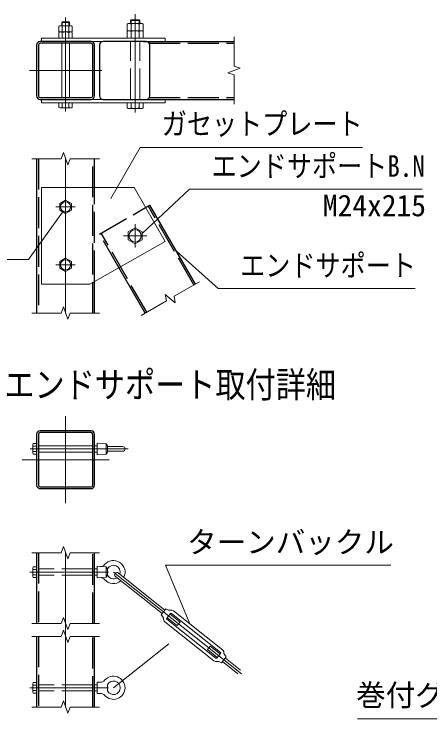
# Model space of a CAD drawing. Units: millimetres, scale not verified. Extents: x -14700 to 14700, y -10395 to 10395.
# Drawn here: x 6671 to 9902, y -4528 to 953 of the extents above; entities that cross this region are included whole.
import ezdxf
from ezdxf.enums import TextEntityAlignment as Align

# ---------------------------------------------------------------- set-up
doc = ezdxf.new("R2010")
doc.units = ezdxf.units.MM
doc.header["$LTSCALE"] = 40
doc.linetypes.add('DASHED', pattern=[7.5, 6, -1.5])
doc.linetypes.add('USER1', pattern=[50.8, 31.75, -6.35, 6.35, -6.35])
for name, color, linetype, lineweight in [('0-0_D-TTL-TXT', 7, 'Continuous', 13), ('0-1_D-STR1', 1, 'Continuous', 25), ('0-2_D-BMK', 2, 'USER1', 13), ('0-3_D-STR3', 3, 'Continuous', 13), ('0-7_D-STR-DIM', 7, 'Continuous', 13), ('0-A_D-STR-TXT', 7, 'Continuous', 13)]:
    doc.layers.add(name, color=color, linetype=linetype, lineweight=lineweight)
doc.styles.add('ＭＳ ゴシック', font='')
doc.styles.get('ＭＳ ゴシック').set_extended_font_data('MS Gothic')

msp = doc.modelspace()

# ---------------------------------------------------------------- linework, layer by layer
at = {"layer": '0-1_D-STR1'}
for p, q in [((7269.42, 739.31), (6873.42, 739.31)), ((7269.42, 725.81), (6873.42, 725.81)), ((7698.42, 739.31), (7362.71, 739.31)), ((7674.99, 739.31), (8380.27, 739.31)), ((6846.42, 712.31), (6846.42, 316.31)), ((6859.92, 712.31), (6859.92, 316.31)), ((7282.92, 316.31), (7282.92, 712.31)), ((7296.42, 316.31), (7296.42, 712.31)), ((7335.71, 712.31), (7335.71, 316.31)), ((7725.42, 316.31), (7725.42, 712.31)), ((6873.42, 302.81), (7269.42, 302.81)), ((6873.42, 289.31), (7269.42, 289.31)), ((7362.71, 289.31), (7698.42, 289.31)), ((7674.99, 289.31), (8380.27, 289.31)), ((6846.42, -171.72), (6846.42, -1371.72)), ((7296.42, -396.72), (7296.42, -171.72)), ((7692.48, -551.71), (7725.42, -532.7)), ((8079.93, -1146.72), (7725.42, -532.7)), ((7690.22, -1371.72), (7486.27, -1018.47)), ((7296.42, -1371.72), (7296.42, -1125.57)), ((7269.42, -2287.46), (6873.42, -2287.46)), ((7269.42, -2300.96), (6873.42, -2300.96)), ((6846.42, -2314.46), (6846.42, -2710.46)), ((6859.92, -2314.46), (6859.92, -2710.46)), ((7282.92, -2710.46), (7282.92, -2314.46)), ((7296.42, -2710.46), (7296.42, -2314.46)), ((6873.42, -2723.96), (7269.42, -2723.96)), ((6873.42, -2737.46), (7269.42, -2737.46)), ((6846.42, -3235.99), (6846.42, -3785.99)), ((7296.42, -3785.99), (7296.42, -3235.99)), ((6846.42, -3885.99), (6846.42, -4435.99)), ((7296.42, -4435.99), (7296.42, -3885.99))]:
    msp.add_line(p, q, dxfattribs=at)
at = {"layer": '0-1_D-STR1', "linetype": 'DASHED'}
for p, q in [((7721.81, 725.81), (8380.27, 725.81)), ((7721.81, 302.81), (8380.27, 302.81)), ((6859.92, -171.72), (6859.92, -1371.72)), ((7282.92, -1371.72), (7282.92, -171.72)), ((7296.42, -1125.57), (7296.42, -396.72)), ((8068.24, -1153.47), (7713.73, -539.45)), ((7335.71, -757.7), (7692.48, -551.71)), ((7486.27, -1018.47), (7335.71, -757.7)), ((7701.91, -1364.97), (7347.4, -750.95)), ((6859.92, -3235.99), (6859.92, -3785.99)), ((7282.92, -3785.99), (7282.92, -3235.99)), ((6859.92, -3885.99), (6859.92, -4435.99)), ((7282.92, -4435.99), (7282.92, -3885.99))]:
    msp.add_line(p, q, dxfattribs=at)
at = {"layer": '0-1_D-STR1'}
for centre, radius, start, end in [((6873.42, 712.31), 27, 90, 180), ((6873.42, 712.31), 13.5, 90, 180), ((7269.42, 712.31), 27, 0, 90), ((7269.42, 712.31), 13.5, 0, 90), ((7362.71, 712.31), 27, 90, 180), ((7698.42, 712.31), 27, 0, 90), ((6873.42, 316.31), 27, 180, 270), ((6873.42, 316.31), 13.5, 180, 270), ((7269.42, 316.31), 13.5, 270, 0), ((7269.42, 316.31), 27, 270, 0), ((7362.71, 316.31), 27, 180, 270), ((7698.42, 316.31), 27, 270, 0), ((6873.42, -2314.46), 27, 90, 180), ((6873.42, -2314.46), 13.5, 90, 180), ((7269.42, -2314.46), 27, 0, 90), ((7269.42, -2314.46), 13.5, 0, 90), ((6873.42, -2710.46), 27, 180, 270), ((6873.42, -2710.46), 13.5, 180, 270), ((7269.42, -2710.46), 13.5, 270, 0), ((7269.42, -2710.46), 27, 270, 0)]:
    msp.add_arc(centre, radius, start, end, dxfattribs=at)
at = {"layer": '0-2_D-BMK'}
for p, q in [((7611.42, 187.8), (7611.42, 952.64)), ((7071.42, 194.14), (7071.42, 925.64)), ((6790.17, 514.31), (7352.67, 514.31)), ((7071.42, -1371.72), (7071.42, -171.72)), ((7146.42, -546.72), (6996.42, -546.72)), ((7611.42, -681.72), (7611.42, -861.72)), ((7521.42, -771.72), (7701.42, -771.72)), ((7146.42, -996.72), (6996.42, -996.72)), ((7071.42, -2849.96), (7071.42, -2174.96)), ((6796.8, -2428.46), (7557.78, -2428.46)), ((7408.92, -2512.46), (6733.92, -2512.46)), ((7071.42, -4435.99), (7071.42, -3235.99)), ((6792.08, -3385.99), (7405.61, -3385.99)), ((7443.42, -3385.99), (8575.32, -4286.63)), ((7443.42, -4285.99), (7873.8, -3943.55)), ((6792.08, -4285.99), (7405.61, -4285.99))]:
    msp.add_line(p, q, dxfattribs=at)
at = {"layer": '0-3_D-STR3'}
for p, q in [((7041.42, 888.25), (7045.48, 892.31)), ((7041.42, 862.31), (7041.42, 888.25)), ((7041.42, 888.25), (7101.42, 888.25)), ((7045.48, 892.31), (7097.36, 892.31)), ((7045.48, 862.31), (7045.48, 892.31)), ((7097.36, 862.31), (7097.36, 892.31)), ((7101.42, 888.25), (7097.36, 892.31)), ((7101.42, 862.31), (7101.42, 888.25)), ((7564.34, 880.31), (7660.87, 880.31)), ((7575.42, 902.44), (7580.29, 907.31)), ((7575.42, 880.31), (7575.42, 902.44)), ((7575.42, 902.44), (7647.42, 902.44)), ((7580.29, 907.31), (7642.55, 907.31)), ((7580.29, 880.31), (7580.29, 907.31)), ((7642.55, 880.31), (7642.55, 907.31)), ((7642.55, 907.31), (7647.42, 902.44)), ((7647.42, 880.31), (7647.42, 902.44)), ((7019.52, 814.31), (7019.52, 858.11)), ((7031.72, 862.31), (7110.36, 862.31)), ((7045.47, 814.31), (7045.47, 858.11)), ((7097.37, 814.31), (7097.37, 858.11)), ((7123.32, 858.11), (7123.32, 814.31)), ((7549.02, 823.31), (7549.02, 874.31)), ((7549.02, 823.31), (7673.82, 823.31)), ((7564.34, 823.31), (7660.87, 823.31)), ((7580.22, 823.31), (7580.22, 874.31)), ((7642.62, 823.31), (7642.62, 874.31)), ((7673.82, 874.31), (7673.82, 823.31)), ((7019.52, 814.31), (7123.32, 814.31)), ((7019.52, 766.31), (7019.52, 810.11)), ((7031.72, 814.31), (7110.36, 814.31)), ((7045.47, 766.31), (7045.47, 810.11)), ((7097.37, 766.31), (7097.37, 810.11)), ((7123.32, 810.11), (7123.32, 766.31)), ((7549.02, 766.31), (7549.02, 817.31)), ((7580.22, 766.31), (7580.22, 817.31)), ((7642.62, 766.31), (7642.62, 817.31)), ((7673.82, 817.31), (7673.82, 766.31)), ((6883.92, 766.31), (7843.92, 766.31)), ((6883.92, 766.31), (6883.92, 739.31)), ((6883.92, 739.31), (7843.92, 739.31)), ((7019.52, 766.31), (7123.32, 766.31)), ((7041.42, 302.81), (7041.42, 725.81)), ((7101.42, 302.81), (7101.42, 725.81)), ((7549.02, 766.31), (7673.82, 766.31)), ((7843.92, 766.31), (7843.92, 739.31)), ((6883.92, 289.31), (7843.92, 289.31)), ((6883.92, 262.31), (6883.92, 289.31)), ((7843.92, 262.31), (7843.92, 289.31)), ((6883.92, 262.31), (7843.92, 262.31)), ((7019.52, 262.31), (7123.32, 262.31)), ((7019.52, 227.51), (7019.52, 262.31)), ((7031.72, 223.31), (7110.36, 223.31)), ((7045.47, 227.51), (7045.47, 262.31)), ((7097.37, 227.51), (7097.37, 262.31)), ((7123.32, 227.51), (7123.32, 262.31)), ((7549.02, 262.31), (7673.82, 262.31)), ((7549.02, 223.31), (7549.02, 262.31)), ((7580.22, 223.31), (7580.22, 262.31)), ((7642.62, 223.31), (7642.62, 262.31)), ((7673.82, 223.31), (7673.82, 262.31)), ((7564.34, 217.31), (7660.87, 217.31)), ((7603.92, -396.72), (6883.92, -396.72)), ((6883.92, -396.72), (6883.92, -1146.72)), ((6816.42, -2396.84), (6816.42, -2459.85)), ((6818.82, -2386.91), (6846.42, -2386.91)), ((6846.42, -2407.68), (6818.82, -2407.68)), ((6846.42, -2386.91), (6846.42, -2470.01)), ((6859.92, -2404.46), (7282.92, -2404.46)), ((7296.42, -2404.46), (7317.42, -2404.46)), ((7317.42, -2383.46), (7317.42, -2473.46)), ((7386.42, -2387.96), (7386.42, -2468.96)), ((7396.72, -2404.46), (7396.72, -2452.46)), ((7396.72, -2409.71), (7514.67, -2409.71)), ((6846.42, -2449.23), (6818.82, -2449.23)), ((6859.92, -2452.46), (7282.92, -2452.46)), ((7296.42, -2452.46), (7317.42, -2452.46)), ((7386.42, -2468.96), (7396.72, -2452.46)), ((7396.72, -2447.21), (7514.67, -2447.21)), ((6818.82, -2470.01), (6846.42, -2470.01)), ((7317.42, -2473.46), (7386.42, -2468.96)), ((7317.42, -3340.99), (7317.42, -3430.99)), ((6816.42, -3354.38), (6816.42, -3417.38)), ((6818.82, -3344.44), (6846.42, -3344.44)), ((6846.42, -3365.22), (6818.82, -3365.22)), ((6846.42, -3344.44), (6846.42, -3427.54)), ((7296.42, -3361.99), (7317.42, -3361.99)), ((7386.42, -3345.49), (7386.42, -3426.49)), ((7396.72, -3361.99), (7396.72, -3409.99)), ((7481.62, -3393.39), (7843.14, -3681.04)), ((6846.42, -3406.77), (6818.82, -3406.77)), ((6818.82, -3427.54), (6846.42, -3427.54)), ((7296.42, -3409.99), (7317.42, -3409.99)), ((7317.42, -3430.99), (7386.42, -3426.49)), ((7386.42, -3426.49), (7396.72, -3409.99)), ((7459.21, -3421.56), (7820.72, -3709.21)), ((7813.25, -3718.6), (7850.61, -3671.65)), ((7850.61, -3671.65), (7872.04, -3682.29)), ((7813.25, -3718.6), (7828.44, -3737.1)), ((7857.83, -3744.49), (7885.85, -3709.27)), ((7883.05, -3712.79), (7960.51, -3774.43)), ((7894.28, -3708.31), (8274.58, -4010.91)), ((7910.16, -3688.36), (8290.46, -3990.96)), ((7842.91, -3772.87), (8223.21, -4075.47)), ((7858.79, -3752.92), (8239.09, -4055.52)), ((8172.85, -3989.39), (8195.27, -3961.22)), ((8172.85, -3989.39), (8250.32, -4051.04)), ((8195.27, -3961.22), (8272.74, -4022.86)), ((8247.52, -4054.56), (8275.54, -4019.34)), ((8312.65, -4054.62), (8431.33, -4149.06)), ((8282.76, -4092.18), (8261.32, -4081.53)), ((8290.23, -4082.79), (8408.92, -4177.23)), ((6816.42, -4254.38), (6816.42, -4317.38)), ((6818.82, -4244.44), (6846.42, -4244.44)), ((6846.42, -4265.22), (6818.82, -4265.22)), ((6846.42, -4244.44), (6846.42, -4327.54)), ((7296.42, -4261.99), (7317.42, -4261.99)), ((7317.42, -4240.99), (7317.42, -4330.99)), ((7317.42, -4240.99), (7340.06, -4242.47)), ((7396.72, -4261.99), (7396.72, -4309.99)), ((6846.42, -4306.77), (6818.82, -4306.77)), ((6818.82, -4327.54), (6846.42, -4327.54)), ((7296.42, -4309.99), (7317.42, -4309.99)), ((7317.42, -4330.99), (7340.06, -4329.52))]:
    msp.add_line(p, q, dxfattribs=at)
at = {"layer": '0-3_D-STR3', "linetype": 'DASHED'}
for p, q in [((7575.42, 289.31), (7575.42, 739.31)), ((7647.42, 289.31), (7647.42, 739.31)), ((7282.92, -3361.99), (6859.92, -3361.99)), ((7282.92, -3409.99), (6859.92, -3409.99)), ((7282.92, -4261.99), (6859.92, -4261.99)), ((7282.92, -4309.99), (6859.92, -4309.99))]:
    msp.add_line(p, q, dxfattribs=at)
at = {"layer": '0-3_D-STR3'}
for points in [[(7603.92, -396.72), (7843.92, -816.72), (7258.92, -1146.72), (6883.92, -1146.72)], [(7317.42, -2383.46), (7386.42, -2387.96), (7396.72, -2404.46)], [(7317.42, -3340.99), (7386.42, -3345.49), (7396.72, -3361.99)], [(7860.63, -3740.96), (7938.1, -3802.61), (7960.51, -3774.43)], [(8282.76, -4092.18), (8320.12, -4045.23), (8304.93, -4026.73)]]:
    msp.add_lwpolyline(points, dxfattribs=at)
for points in [[(7116.36, -520.77), (7071.42, -494.82), (7026.47, -520.77), (7026.47, -572.67), (7071.42, -598.62), (7116.36, -572.67)], [(7557.38, -802.92), (7611.42, -834.12), (7665.46, -802.92), (7665.46, -740.52), (7611.42, -709.32), (7557.38, -740.52)], [(7116.36, -970.77), (7071.42, -944.82), (7026.47, -970.77), (7026.47, -1022.67), (7071.42, -1048.62), (7116.36, -1022.67)]]:
    msp.add_lwpolyline(points, close=True, dxfattribs=at)
for centre, radius in [((7071.42, -546.72), 39.31), ((7611.42, -771.72), 48.27), ((7071.42, -996.72), 39.31)]:
    msp.add_circle(centre, radius, dxfattribs=at)
for centre, radius, start, end in [((7564.62, 857.04), 23.27, 47.91412, 132.08588), ((7611.42, 796.19), 84.12, 68.22895, 111.77105), ((7658.22, 857.62), 22.85, 46.94085, 133.05915), ((7032.49, 840.24), 22.09, 54.01973, 125.98027), ((7071.42, 780.05), 82.27, 71.61284, 108.38716), ((7110.34, 840.17), 22.14, 54.12648, 125.87352), ((7564.62, 800.04), 23.27, 47.91412, 132.08588), ((7611.42, 739.19), 84.12, 68.22895, 111.77105), ((7658.22, 800.62), 22.85, 46.94085, 133.05915), ((7032.49, 792.24), 22.09, 54.01973, 125.98027), ((7071.42, 732.05), 82.27, 71.61284, 108.38716), ((7110.34, 792.17), 22.14, 54.12648, 125.87352), ((7032.49, 245.38), 22.09, 234.01973, 305.98027), ((7071.42, 305.58), 82.27, 251.61284, 288.38716), ((7110.34, 245.45), 22.14, 234.12648, 305.87352), ((7564.62, 240.59), 23.27, 227.91412, 312.08588), ((7611.42, 301.43), 84.12, 248.22895, 291.77105), ((7658.22, 240.01), 22.85, 226.94085, 313.05915), ((6840.05, -2397.3), 23.64, 153.93467, 206.06533), ((6907.53, -2428.46), 91.12, 166.82041, 193.17959), ((7514.67, -2428.46), 18.75, 270, 90), ((6840.09, -2459.62), 23.67, 153.96929, 206.03071), ((7342.8, -3300.56), 42, 266.2686, 319.66701), ((7443.42, -3385.99), 90, 333.02839, 139.66701), ((7443.42, -3385.99), 52.5, 341.54247, 152.79711), ((6840.05, -3354.83), 23.64, 153.93467, 206.06533), ((6907.53, -3385.99), 91.12, 166.82041, 193.17959), ((7470.41, -3407.47), 18, 51.49143, 231.49143), ((6840.09, -3417.16), 23.67, 153.96929, 206.03071), ((7342.8, -3471.43), 42, 40.33299, 93.7314), ((7443.42, -3385.99), 90, 220.33299, 309.95447), ((7443.42, -3385.99), 52.5, 207.20289, 301.44039), ((7877.38, -3671.55), 12, 243.59068, 287.61032), ((7890.54, -3713.01), 31.5, 51.49143, 107.61032), ((7890.54, -3713.01), 6, 51.49143, 141.49143), ((7819.17, -3744.71), 12, 355.37255, 39.39218), ((7862.52, -3748.22), 31.5, 175.37255, 231.49143), ((7862.52, -3748.22), 6, 141.49143, 231.49143), ((8270.84, -4015.61), 31.5, 355.37255, 51.49143), ((8242.83, -4050.82), 6, 231.49143, 321.49143), ((8270.84, -4015.61), 6, 321.49143, 51.49143), ((8314.2, -4019.12), 12, 175.37255, 219.39218), ((8242.83, -4050.82), 31.5, 231.49143, 287.61032), ((8255.99, -4092.28), 12, 63.59068, 107.61032), ((7443.42, -4285.99), 90, 220.33299, 139.66701), ((6840.05, -4254.83), 23.64, 153.93467, 206.06533), ((6907.53, -4285.99), 91.12, 166.82041, 193.17959), ((7342.8, -4200.56), 42, 266.2686, 319.66701), ((7443.42, -4285.99), 52.5, 207.20289, 152.79711), ((6840.09, -4317.16), 23.67, 153.96929, 206.03071), ((7342.8, -4371.43), 42, 40.33299, 93.7314)]:
    msp.add_arc(centre, radius, start, end, dxfattribs=at)
at = {"layer": '0-7_D-STR-DIM'}
for p, q in [((8380.27, 548.94), (8380.27, 776.81)), ((8380.27, 548.94), (8427.84, 531.63)), ((8427.84, 531.63), (8332.7, 497)), ((8332.7, 497), (8380.27, 479.68)), ((8380.27, 251.81), (8380.27, 479.68)), ((7054.1, -124.15), (7036.79, -171.72)), ((7088.73, -219.29), (7054.1, -124.15)), ((6808.92, -171.72), (7036.79, -171.72)), ((7106.05, -171.72), (7088.73, -219.29)), ((7106.05, -171.72), (7333.92, -171.72)), ((7915.07, -1241.91), (8112.41, -1127.97)), ((7846.29, -1226.68), (7855.08, -1276.54)), ((7923.86, -1291.76), (7846.29, -1226.68)), ((7915.07, -1241.91), (7923.86, -1291.76)), ((7657.74, -1390.47), (7855.08, -1276.54)), ((7054.1, -1324.15), (7036.79, -1371.72)), ((7088.73, -1419.29), (7054.1, -1324.15)), ((6808.92, -1371.72), (7036.79, -1371.72)), ((7106.05, -1371.72), (7088.73, -1419.29)), ((7106.05, -1371.72), (7333.92, -1371.72)), ((7054.1, -3188.42), (7036.79, -3235.99)), ((7088.73, -3283.57), (7054.1, -3188.42)), ((6808.92, -3235.99), (7036.79, -3235.99)), ((7106.05, -3235.99), (7088.73, -3283.57)), ((7106.05, -3235.99), (7333.92, -3235.99)), ((7054.1, -3738.42), (7036.79, -3785.99)), ((7088.73, -3833.57), (7054.1, -3738.42)), ((6808.92, -3785.99), (7036.79, -3785.99)), ((7106.05, -3785.99), (7088.73, -3833.57)), ((7106.05, -3785.99), (7333.92, -3785.99)), ((6808.92, -3885.99), (7036.79, -3885.99)), ((7054.1, -3838.42), (7036.79, -3885.99)), ((7106.05, -3885.99), (7333.92, -3885.99)), ((6808.92, -4435.99), (7036.79, -4435.99)), ((7054.1, -4388.42), (7036.79, -4435.99)), ((7088.73, -4483.57), (7054.1, -4388.42)), ((7106.05, -4435.99), (7088.73, -4483.57)), ((7106.05, -4435.99), (7333.92, -4435.99))]:
    msp.add_line(p, q, dxfattribs=at)
msp.add_lwpolyline([(7106.05, -3885.99), (7088.73, -3933.57), (7054.1, -3838.42)], dxfattribs=at)
at = {"layer": '0-A_D-STR-TXT'}
for points in [[(9377.79, -84.27), (7651.2, -84.27), (7422.53, -480.35)], [(9842.43, -408.63), (8035.01, -408.63), (7666.92, -754.2)], [(5575.51, -955.78), (6783.31, -955.78), (7047.78, -587.27)], [(9787.7, -1181.7), (8257.43, -1181.7), (7932.98, -890.96)], [(9597.88, -3331.73), (7847.31, -3331.73), (8036.21, -3787.42)], [(9339.22, -4527.86), (10884.59, -4527.86), (10774.25, -3965.89)]]:
    msp.add_lwpolyline(points, dxfattribs=at)

# ---------------------------------------------------------------- texts
at = {"layer": '0-0_D-TTL-TXT', "style": 'ＭＳ ゴシック', "width": 0.85}
msp.add_text('端柱･エンドサポート取付詳細', height=202.1, dxfattribs=at).set_placement((6009.58, -2090.5), align=Align.BOTTOM_LEFT)
at = {"layer": '0-A_D-STR-TXT', "style": 'ＭＳ ゴシック', "width": 0.85}
for s, p in [('ガセットプレート', (7818.78, -35.34)), ('エンドサポートB.N', (8205.25, -363.25)), ('エンドサポート', (8427.67, -1136.32))]:
    msp.add_text(s, height=168.3, dxfattribs=at).set_placement(p, align=Align.BOTTOM_LEFT)
at = {"layer": '0-A_D-STR-TXT', "style": 'ＭＳ ゴシック'}
for s, p in [('M24x215', (9070.66, -669.95)), ('ターンバックル', (8015.77, -3288.12)), ('巻付グリップ', (9329.45, -4477.15))]:
    msp.add_text(s, height=168.3, dxfattribs=at).set_placement(p, align=Align.BOTTOM_LEFT)

doc.saveas('drawing.dxf')
